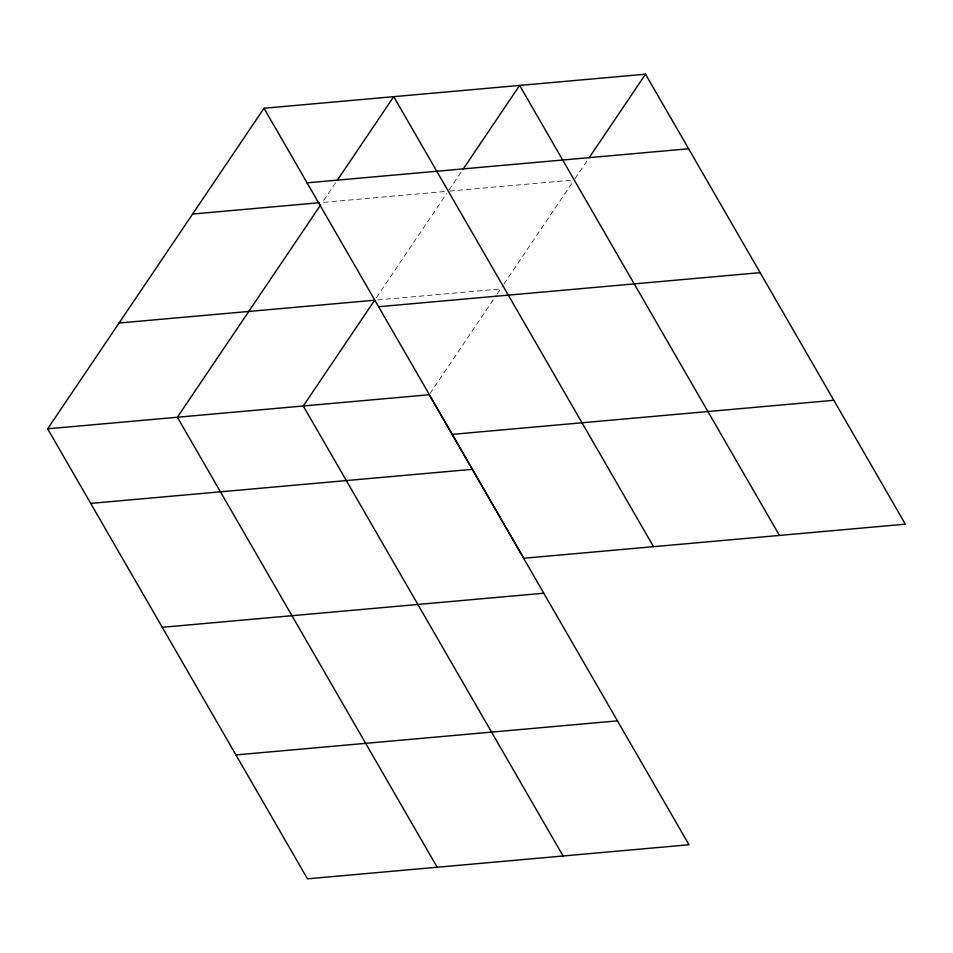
<?xml version="1.0" encoding="UTF-8"?>
<svg xmlns="http://www.w3.org/2000/svg" width="953" height="953" viewBox="0 0 953 953"><rect width="100%" height="100%" fill="white"/><g stroke="black" fill="none" stroke-linecap="round" stroke-linejoin="round"><path stroke-width="0.71" stroke-dasharray="4.76 3.57" d="M335.611 182.773L322.328 202.453L445.277 191.47M376.328 297.753L446.588 193.662M449.066 189.981L462.348 170.301M430.017 393.518L496.43 295.108M497.263 293.881L503.065 285.292M503.887 284.065L573.313 181.189M574.969 178.735L588.251 159.056M449.721 191.076L574.147 179.974M377.638 299.933L500.587 288.962"/><path stroke-width="1.43" d="M47.65 428.814L429.184 394.745L688.995 844.751L307.462 878.821L47.65 428.814L264.005 108.249L645.538 74.179L905.35 524.186L523.816 558.255L264.005 108.249M320.673 204.907L177.377 417.235L437.177 867.23M337.267 180.308L393.72 96.67L653.532 546.665M463.182 169.074L519.635 85.425L779.447 535.431M589.085 157.829L645.538 74.179M307.057 182.833L688.602 148.763M192.601 214.032L319.386 202.715M119.042 323.031L374.672 300.207L303.28 405.99L563.092 855.997M378.591 306.723L760.125 272.653M452.282 434.365L833.827 400.296M90.714 503.398L472.247 469.329M162.236 627.288L543.77 593.219M235.927 754.931L617.473 720.861"/></g></svg>
